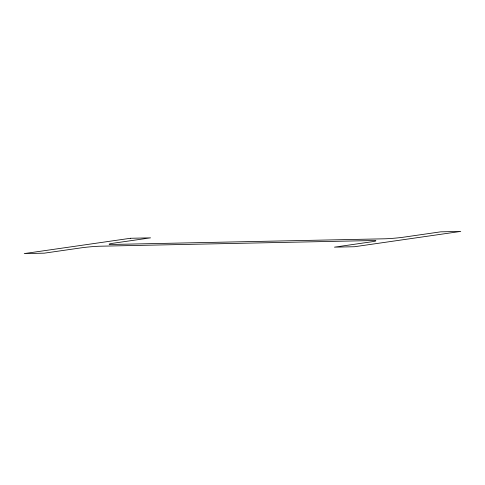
<?xml version="1.0" encoding="UTF-8"?>
<svg xmlns="http://www.w3.org/2000/svg" width="485" height="485" viewBox="0 0 485 485"><rect width="100%" height="100%" fill="white"/><g stroke="black" fill="none" stroke-linecap="round" stroke-linejoin="round"><path stroke-width="0.73" d="M130.526 238.268L24.25 253.582L44.256 253.17L81.195 247.847A13.835 0.843 -5 0 1 100.674 246.192L372.159 240.56A13.835 0.843 -5 0 1 371.413 241.827L334.468 247.15L354.474 246.732L460.75 231.418L440.744 231.83L403.805 237.153A13.835 0.843 -5 0 1 384.326 238.808L112.841 244.44A13.835 0.843 -5 0 1 113.587 243.173L150.532 237.85L130.526 238.268"/></g></svg>
